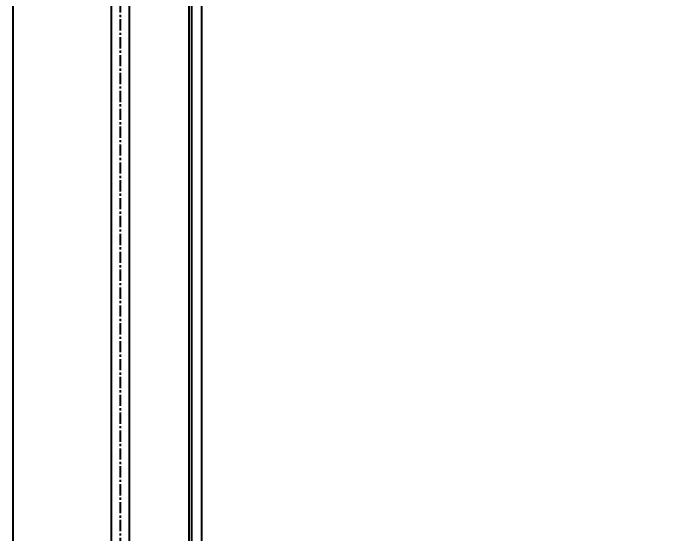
# Model space of a CAD drawing. Header units: inches. Extents: x 0 to 77285, y -118 to 40065.
# Drawn here: x 4488.1 to 4857.8, y 24231.6 to 24522.7 of the extents above; entities that cross this region are included whole.
import ezdxf

# ---------------------------------------------------------------- set-up
doc = ezdxf.new("R2010")
doc.units = ezdxf.units.IN
doc.header["$LTSCALE"] = 5
doc.header["$MEASUREMENT"] = 0
doc.linetypes.add('CENTER', pattern=[2, 1.25, -0.25, 0.25, -0.25])
doc.layers.add('11', color=1, linetype='CENTER')
doc.layers.add('B', color=123, linetype='Continuous')
doc.styles.add('SCI', font='')
doc.styles.get('SCI').set_extended_font_data('Gulim')
doc.dimstyles.new('SCH', dxfattribs={"dimtxt": 2.5, "dimasz": 2, "dimexe": 1.25, "dimexo": 0.625, "dimtad": 1, "dimdec": 8, "dimtxsty": 'SCI', "dimcen": 2.5, "dimclrd": 4, "dimclre": 4, "dimclrt": 7, "dimadec": 8, "dimazin": 2, "dimtfac": 1, "dimtdec": 8, "dimtmove": 0, "dimatfit": 3, "dimfxl": 1, "dimarcsym": 0})

# ---------------------------------------------------------------- blocks, each defined once
blk = doc.blocks.new('A$Ce3b21f13')
for p, q in [((2390, -1.5), (60, -1.5)), ((2390, -8.5), (60, -8.5)), ((2390, -42), (60, -42)), ((2390, -52), (60, -52)), ((2390, -107), (60, -107))]:
    blk.add_line(p, q)
at = {"layer": '11'}
blk.add_line((2390, -47), (60, -47), dxfattribs=at)
at = {"layer": 'B'}
blk.add_line((2390, -7), (60, -7), dxfattribs=at)
blk = doc.blocks.new('*D415')
at = {"color": 4, "lineweight": -2, "transparency": 16777216}
for p, q in [((4643.64, 26433.05), (6018.41, 26433.05)), ((5918.41, 24033.05), (5918.41, 26273.05)), ((4643.64, 23873.05), (6018.41, 23873.05))]:
    blk.add_line(p, q, dxfattribs=at)
at = {"color": 4, "transparency": 16777216}
for points in [[(5891.74, 26273.05), (5945.07, 26273.05), (5918.41, 26433.05)], [(5891.74, 24033.05), (5945.07, 24033.05), (5918.41, 23873.05)]]:
    blk.add_solid(points, dxfattribs=at)
at = {"layer": 'Defpoints', "color": 0, "transparency": 16777216}
for p in [(4593.64, 26433.05), (5918.41, 26433.05), (4593.64, 23873.05)]:
    blk.add_point(p, dxfattribs=at)
at = {"color": 7, "transparency": 16777216, "insert": (5765.88, 25153.05), "char_height": 200, "attachment_point": 5, "rotation": 90, "style": 'SCI'}
blk.add_mtext('2560', dxfattribs=at)

msp = doc.modelspace()

# ---------------------------------------------------------------- block references
at = {"rotation": 270}
msp.add_blockref('A$Ce3b21f13', (4595.13583863, 26433.0504763), dxfattribs=at)

# ---------------------------------------------------------------- dimensions: what is measured, and where the dimension line sits
dim = msp.add_linear_dim(base=(5918.4062030625, 26433.0504762969), p1=(4593.6358386265, 23873.0504762968), p2=(4593.6358386265, 26433.0504762968), angle=90, dimstyle='SCH', override={"dimscale": 80})
dim.commit()
dim.dimension.update_dxf_attribs({"geometry": '*D415', "text_midpoint": (5765.8762430093, 25153.0504762968)})

doc.saveas('drawing.dxf')
